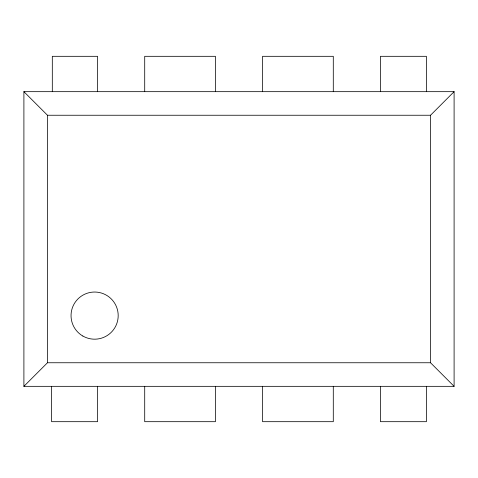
<?xml version="1.0" encoding="UTF-8"?>
<svg xmlns="http://www.w3.org/2000/svg" width="478" height="478" viewBox="0 0 478 478"><rect width="100%" height="100%" fill="white"/><g stroke="black" fill="none" stroke-linecap="round" stroke-linejoin="round"><path stroke-width="0.72" d="M23.9 386.332L47.471 362.754L430.529 362.754L454.1 386.332L454.1 91.668L23.9 91.668L23.9 386.332L454.1 386.332M23.9 91.668L47.471 115.246L430.529 115.246L454.1 91.668M430.529 115.246L430.529 362.754M426.4 91.668L426.4 56.314L380.434 56.314L380.434 91.668M426.4 386.332L426.4 421.686L380.434 421.686L380.434 386.332M333.291 91.668L333.291 56.314L262.571 56.314L262.571 91.668M333.291 386.332L333.291 421.686L262.571 421.686L262.571 386.332M215.429 91.668L215.429 56.314L144.709 56.314L144.709 91.668M215.429 386.332L215.429 421.686L144.709 421.686L144.709 386.332M97.566 91.668L97.566 56.314L52.311 56.314L52.311 91.668M97.566 386.332L97.566 421.686L51.6 421.686L51.6 386.332M47.471 115.246L47.471 362.754M82.831 336.028A23.571 23.571 0 0 0 118.191 315.611A23.571 23.571 0 0 0 82.831 295.195A23.571 23.571 0 0 0 82.831 336.028"/></g></svg>
